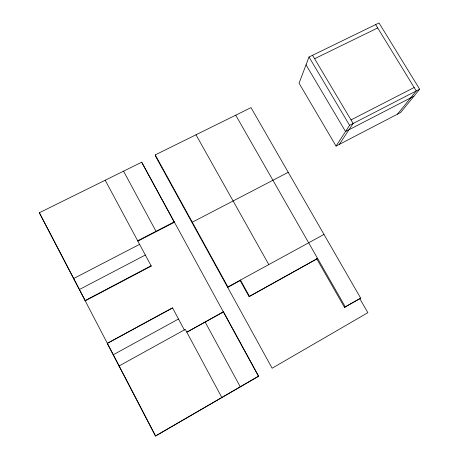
<?xml version="1.0" encoding="UTF-8"?>
<svg xmlns="http://www.w3.org/2000/svg" width="459" height="459" viewBox="0 0 459 459"><rect width="100%" height="100%" fill="white"/><g stroke="black" fill="none" stroke-linecap="round" stroke-linejoin="round"><path stroke-width="0.69" d="M192.269 223.034L192.287 222.208L288.229 172.303M205.184 322.08L240.212 386.736M309.016 57.002L299.061 83.217L336.068 146.077L400.609 112.535L419.658 89.201L379.031 22.95L309.016 57.002L349.586 125.301L336.068 146.077M323.985 234.429L227.893 286.938L227.681 287.409L240.826 280.225M184.386 330.021L172.555 307.897L107.268 343.384L155.446 436.05L258.624 376.185L223.464 311.85L186.779 332.155M223.464 311.85L187.404 331.926M339.321 144.39L353.126 123.482L312.55 55.281M249.053 296.629L317.617 258.469L249.053 296.629L240.172 280.581L240.459 280.07L249.386 296.21M397.488 114.159L416.273 90.945L375.646 24.597M155.446 436.05L258.624 376.185M316.509 258.377L344.474 307.329L360.676 298.166L251.004 107.635L155.245 154.884L155.44 156.066L272.13 368.221L367.854 312.682L359.638 298.402M344.474 307.329L360.676 298.166M119.024 365.995L185.298 329.39L221.777 397.431M85.024 300.605L151.131 265.767L151.24 266.065L85.328 300.806L39.342 212.741L141.688 162.216L174.322 222.271L137.855 241.136L137.711 240.768L174.282 221.852M413.961 96.178L345.541 131.526L306.038 64.845M351.015 119.937L414.161 87.497M349.586 125.301L419.658 89.201M314.604 58.729L377.7 27.953M113.356 354.709L178.482 319.022M107.268 343.384L172.555 307.897M79.602 289.795L79.287 289.566L145.365 255.02L145.486 255.347M73.905 278.837L73.572 278.573L139.616 244.326L139.76 244.681M39.342 212.741L155.217 435.224M235.725 115.175L345.34 306.973M195.993 134.78L268.802 264.585M155.245 154.884L227.893 286.938M258.428 376.168L141.688 162.216M123.546 171.173L156.192 231.646M151.24 266.065L105.203 180.232L105.438 180.76"/></g></svg>
